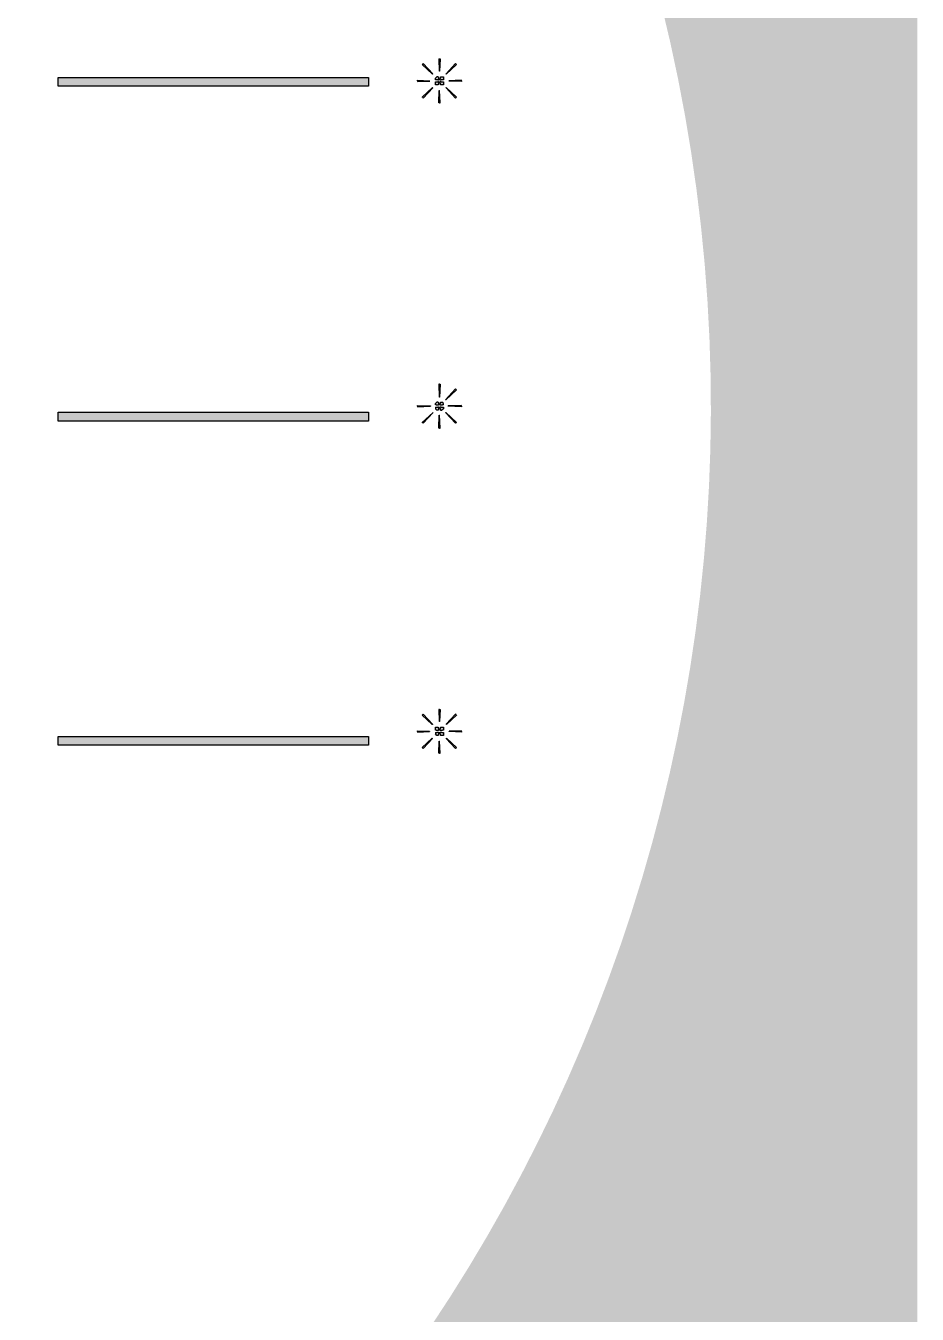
# Model space of a CAD drawing. Header units: inches. Extents: x 0 to 114300, y 0 to 114300.
# Drawn here: x 86884 to 114300, y 29230 to 68843 of the extents above; entities that cross this region are included whole.
import ezdxf

# ---------------------------------------------------------------- set-up
doc = ezdxf.new("R2010")
doc.units = ezdxf.units.IN
doc.header["$MEASUREMENT"] = 0

msp = doc.modelspace()

# ---------------------------------------------------------------- hatches: boundary and pattern name
h = msp.add_hatch()
h.set_pattern_fill('ANSI31', color=256, scale=100)
h.set_pattern_definition([(45, (-3636.992, -6350), (-8.8388348, 8.8388348), [])])
h.paths.add_polyline_path([(114300, 0), (0, 0), (0, 114300), (114300, 114300)])
edge = h.paths.add_edge_path(flags=16)
edge.add_arc((57150, 57150), 50800, 288.3584, 529.7953, ccw=False)
edge.add_line((73150, 8935), (41150, 8935))
edge.add_arc((57150, 57150), 50800, 190.2047, 251.6416, ccw=False)
edge.add_arc((57150, 57150), 50800, 169.7953, 190.2047, ccw=False)
h = msp.add_hatch()
h.set_pattern_fill('ANSI31', color=256)
edge = h.paths.add_edge_path()
edge.add_arc((99605, 67150), 295, 89.0665, 90.9335)
edge.add_line((99600, 67445), (99585, 67825))
edge.add_line((99585, 67825), (99625, 67825))
edge.add_line((99625, 67825), (99610, 67445))
edge = h.paths.add_edge_path()
edge.add_arc((99605, 67150), 295, 44.4681, 45.5319)
edge.add_line((99812, 67361), (100105, 67678))
edge.add_line((100105, 67678), (100119, 67664))
edge.add_line((100119, 67664), (100133, 67650))
edge.add_line((100133, 67650), (99816, 67357))
edge = h.paths.add_edge_path()
edge.add_arc((99605, 67150), 295, 359.0665, 360.9335)
edge.add_line((99900, 67155), (100280, 67170))
edge.add_line((100280, 67170), (100280, 67150))
edge.add_line((100280, 67150), (100280, 67130))
edge.add_line((100280, 67130), (99900, 67145))
edge = h.paths.add_edge_path()
edge.add_arc((99605, 67150), 295, 314.4681, 315.5319)
edge.add_line((99816, 66943), (100133, 66650))
edge.add_line((100133, 66650), (100119, 66636))
edge.add_line((100119, 66636), (100105, 66622))
edge.add_line((100105, 66622), (99812, 66939))
edge = h.paths.add_edge_path()
edge.add_arc((99605, 67150), 295, 269.0665, 270.9335)
edge.add_line((99610, 66855), (99625, 66475))
edge.add_line((99625, 66475), (99605, 66475))
edge.add_line((99605, 66475), (99585, 66475))
edge.add_line((99585, 66475), (99600, 66855))
edge = h.paths.add_edge_path()
edge.add_arc((99605, 67150), 295, 224.4681, 225.5319)
edge.add_line((99398, 66939), (99105, 66622))
edge.add_line((99105, 66622), (99091, 66636))
edge.add_line((99091, 66636), (99077, 66650))
edge.add_line((99077, 66650), (99394, 66943))
edge = h.paths.add_edge_path()
edge.add_arc((99605, 67150), 295, 179.0665, 180.9335)
edge.add_line((99310, 67145), (98930, 67130))
edge.add_line((98930, 67130), (98930, 67150))
edge.add_line((98930, 67150), (98930, 67170))
edge.add_line((98930, 67170), (99310, 67155))
edge = h.paths.add_edge_path()
edge.add_arc((99605, 67150), 295, 134.4681, 135.5319)
edge.add_line((99394, 67357), (99077, 67650))
edge.add_line((99077, 67650), (99091, 67664))
edge.add_line((99091, 67664), (99105, 67678))
edge.add_line((99105, 67678), (99398, 67361))
h.paths.add_polyline_path([(99525, 67275), (99480, 67230), (99480, 67184), (99505, 67184), (99505, 67181), (99530, 67181), (99530, 67178), (99555, 67178), (99555, 67175), (99580, 67175), (99580, 67200), (99577, 67200), (99577, 67225), (99574, 67225), (99574, 67250), (99571, 67250), (99571, 67275)])
h.paths.add_polyline_path([(99571, 67025), (99480, 67025), (99480, 67116), (99505, 67116), (99505, 67119), (99530, 67119), (99530, 67122), (99555, 67122), (99555, 67125), (99580, 67125), (99580, 67100), (99577, 67100), (99577, 67075), (99574, 67075), (99574, 67050), (99571, 67050)])
h.paths.add_polyline_path([(99730, 67116), (99730, 67025), (99639, 67025), (99639, 67050), (99636, 67050), (99636, 67075), (99633, 67075), (99633, 67100), (99630, 67100), (99630, 67125), (99655, 67125), (99655, 67122), (99680, 67122), (99680, 67119), (99705, 67119), (99705, 67116)])
h.paths.add_polyline_path([(99639, 67275), (99730, 67275), (99730, 67184), (99705, 67184), (99705, 67181), (99680, 67181), (99680, 67178), (99655, 67178), (99655, 67175), (99630, 67175), (99630, 67200), (99633, 67200), (99633, 67225), (99636, 67225), (99636, 67250), (99639, 67250)])
h = msp.add_hatch()
h.set_pattern_fill('ANSI31', color=256, scale=10)
h.paths.add_polyline_path([(87885, 67257), (97425, 67257), (97425, 66983), (87885, 66983)])
h.paths.add_polyline_path([(87885, 56961), (97425, 56961), (97425, 56687), (87885, 56687)])
h.paths.add_polyline_path([(87885, 46996), (97425, 46996), (97425, 46722), (87885, 46722)])
h = msp.add_hatch()
h.set_pattern_fill('ANSI31', color=256)
edge = h.paths.add_edge_path()
edge.add_arc((99605, 57150), 274, 314.6033, 315.3967)
edge.add_line((99800, 56957), (100133, 56650))
edge.add_line((100133, 56650), (100119, 56636))
edge.add_line((100119, 56636), (100105, 56622))
edge.add_line((100105, 56622), (99797, 56955))
edge = h.paths.add_edge_path()
edge.add_arc((99605, 57150), 274, 269.1708, 270.8292)
edge.add_line((99609, 56876), (99625, 56475))
edge.add_line((99625, 56475), (99605, 56475))
edge.add_line((99605, 56475), (99585, 56475))
edge.add_line((99585, 56475), (99601, 56876))
edge = h.paths.add_edge_path()
edge.add_arc((99605, 57150), 274, 224.6033, 225.3967)
edge.add_line((99412, 56955), (99105, 56622))
edge.add_line((99105, 56622), (99091, 56636))
edge.add_line((99091, 56636), (99077, 56650))
edge.add_line((99077, 56650), (99410, 56957))
edge = h.paths.add_edge_path()
edge.add_arc((99605, 57150), 274, 179.1708, 180.8292)
edge.add_line((99331, 57146), (98930, 57130))
edge.add_line((98930, 57130), (98930, 57150))
edge.add_line((98930, 57150), (98930, 57170))
edge.add_line((98930, 57170), (99331, 57154))
edge = h.paths.add_edge_path()
edge.add_arc((99605, 57150), 274, 89.1708, 90.8292)
edge.add_line((99601, 57424), (99585, 57825))
edge.add_line((99585, 57825), (99605, 57825))
edge.add_line((99605, 57825), (99625, 57825))
edge.add_line((99625, 57825), (99609, 57424))
edge = h.paths.add_edge_path()
edge.add_arc((99605, 57150), 274, 44.6033, 45.3967)
edge.add_line((99797, 57345), (100105, 57678))
edge.add_line((100105, 57678), (100119, 57664))
edge.add_line((100119, 57664), (100133, 57650))
edge.add_line((100133, 57650), (99800, 57343))
edge = h.paths.add_edge_path()
edge.add_arc((99605, 57150), 274, 359.1708, 360.8292)
edge.add_line((99879, 57154), (100280, 57170))
edge.add_line((100280, 57170), (100280, 57150))
edge.add_line((100280, 57150), (100280, 57130))
edge.add_line((100280, 57130), (99879, 57146))
h.paths.add_polyline_path([(99730, 57071), (99684, 57025), (99639, 57025), (99639, 57050), (99636, 57050), (99636, 57075), (99633, 57075), (99633, 57100), (99630, 57100), (99630, 57125), (99655, 57125), (99655, 57122), (99680, 57122), (99680, 57119), (99705, 57119), (99705, 57116), (99730, 57116)])
h.paths.add_polyline_path([(99525, 57025), (99480, 57071), (99480, 57116), (99505, 57116), (99505, 57119), (99530, 57119), (99530, 57122), (99555, 57122), (99555, 57125), (99580, 57125), (99580, 57100), (99577, 57100), (99577, 57075), (99574, 57075), (99574, 57050), (99571, 57050), (99571, 57025)])
h.paths.add_polyline_path([(99480, 57230), (99525, 57275), (99571, 57275), (99571, 57250), (99574, 57250), (99574, 57225), (99577, 57225), (99577, 57200), (99580, 57200), (99580, 57175), (99555, 57175), (99555, 57178), (99530, 57178), (99530, 57181), (99505, 57181), (99505, 57184), (99480, 57184)])
h.paths.add_polyline_path([(99730, 57230), (99684, 57275), (99639, 57275), (99639, 57250), (99636, 57250), (99636, 57225), (99633, 57225), (99633, 57200), (99630, 57200), (99630, 57175), (99655, 57175), (99655, 57178), (99680, 57178), (99680, 57181), (99705, 57181), (99705, 57184), (99730, 57184)])
h = msp.add_hatch()
h.set_pattern_fill('ANSI31', color=256)
edge = h.paths.add_edge_path()
edge.add_arc((99605, 47150), 305, 359.025, 360.975)
edge.add_line((99909, 47155), (100280, 47170))
edge.add_line((100280, 47170), (100280, 47150))
edge.add_line((100280, 47150), (100280, 47130))
edge.add_line((100280, 47130), (99909, 47145))
edge = h.paths.add_edge_path()
edge.add_arc((99605, 47150), 305, 314.4144, 315.5856)
edge.add_line((99822, 46937), (100133, 46650))
edge.add_line((100133, 46650), (100119, 46636))
edge.add_line((100119, 46636), (100105, 46622))
edge.add_line((100105, 46622), (99818, 46932))
edge = h.paths.add_edge_path()
edge.add_arc((99605, 47150), 305, 269.025, 270.975)
edge.add_line((99610, 46845), (99625, 46475))
edge.add_line((99625, 46475), (99605, 46475))
edge.add_line((99605, 46475), (99585, 46475))
edge.add_line((99585, 46475), (99600, 46845))
edge = h.paths.add_edge_path()
edge.add_arc((99605, 47150), 305, 224.4144, 225.6248)
edge.add_line((99392, 46932), (99105, 46620))
edge.add_line((99105, 46620), (99077, 46650))
edge.add_line((99077, 46650), (99387, 46937))
edge = h.paths.add_edge_path()
edge.add_arc((99605, 47150), 305, 179.025, 180.975)
edge.add_line((99300, 47145), (98930, 47130))
edge.add_line((98930, 47130), (98930, 47150))
edge.add_line((98930, 47150), (98930, 47170))
edge.add_line((98930, 47170), (99300, 47155))
edge = h.paths.add_edge_path()
edge.add_arc((99605, 47150), 305, 134.4144, 135.5856)
edge.add_line((99387, 47363), (99077, 47650))
edge.add_line((99077, 47650), (99091, 47664))
edge.add_line((99091, 47664), (99105, 47678))
edge.add_line((99105, 47678), (99392, 47368))
edge = h.paths.add_edge_path()
edge.add_arc((99605, 47150), 305, 89.025, 90.975)
edge.add_line((99600, 47455), (99585, 47825))
edge.add_line((99585, 47825), (99605, 47825))
edge.add_line((99605, 47825), (99625, 47825))
edge.add_line((99625, 47825), (99610, 47455))
edge = h.paths.add_edge_path()
edge.add_arc((99605, 47150), 305, 44.4144, 45.5856)
edge.add_line((99818, 47368), (100105, 47678))
edge.add_line((100105, 47678), (100119, 47664))
edge.add_line((100119, 47664), (100133, 47650))
edge.add_line((100133, 47650), (99822, 47363))
h.paths.add_polyline_path([(99525, 47025), (99480, 47071), (99480, 47116), (99505, 47116), (99505, 47119), (99530, 47119), (99530, 47122), (99555, 47122), (99555, 47125), (99580, 47125), (99580, 47100), (99577, 47100), (99577, 47075), (99574, 47075), (99574, 47050), (99571, 47050), (99571, 47025)])
h.paths.add_polyline_path([(99730, 47116), (99730, 47025), (99639, 47025), (99639, 47050), (99636, 47050), (99636, 47075), (99633, 47075), (99633, 47100), (99630, 47100), (99630, 47125), (99655, 47125), (99655, 47122), (99680, 47122), (99680, 47119), (99705, 47119), (99705, 47116)])
h.paths.add_polyline_path([(99639, 47275), (99730, 47275), (99730, 47184), (99705, 47184), (99705, 47181), (99680, 47181), (99680, 47178), (99655, 47178), (99655, 47175), (99630, 47175), (99630, 47200), (99633, 47200), (99633, 47225), (99636, 47225), (99636, 47250), (99639, 47250)])
h.paths.add_polyline_path([(99480, 47184), (99480, 47275), (99571, 47275), (99571, 47250), (99574, 47250), (99574, 47225), (99577, 47225), (99577, 47200), (99580, 47200), (99580, 47175), (99555, 47175), (99555, 47178), (99530, 47178), (99530, 47181), (99505, 47181), (99505, 47184)])

# ---------------------------------------------------------------- linework, layer by layer
for p, q in [((99585, 67825), (99600, 67445)), ((99585, 67825), (99625, 67825)), ((99625, 67825), (99610, 67445)), ((99091, 67664), (99077, 67650)), ((99077, 67650), (99394, 67357)), ((99091, 67664), (99105, 67678)), ((99105, 67678), (99398, 67361)), ((100105, 67678), (99812, 67361)), ((100133, 67650), (99816, 67357)), ((100119, 67664), (100105, 67678)), ((100119, 67664), (100133, 67650)), ((98930, 67150), (98930, 67170)), ((98930, 67170), (99310, 67155)), ((98930, 67150), (98930, 67130)), ((98930, 67130), (99310, 67145)), ((99525, 67275), (99480, 67230)), ((99480, 67184), (99480, 67230)), ((99505, 67184), (99480, 67184)), ((99480, 67025), (99480, 67116)), ((99480, 67116), (99505, 67116)), ((99571, 67025), (99480, 67025)), ((99505, 67181), (99505, 67184)), ((99530, 67181), (99505, 67181)), ((99505, 67116), (99505, 67119)), ((99505, 67119), (99530, 67119)), ((99571, 67275), (99525, 67275)), ((99530, 67178), (99530, 67181)), ((99555, 67178), (99530, 67178)), ((99530, 67119), (99530, 67122)), ((99530, 67122), (99555, 67122)), ((99555, 67175), (99555, 67178)), ((99580, 67175), (99555, 67175)), ((99555, 67122), (99555, 67125)), ((99555, 67125), (99580, 67125)), ((99571, 67275), (99571, 67250)), ((99571, 67275), (99571, 67275)), ((99571, 67250), (99574, 67250)), ((99574, 67050), (99571, 67050)), ((99571, 67050), (99571, 67025)), ((99574, 67250), (99574, 67225)), ((99574, 67225), (99577, 67225)), ((99577, 67075), (99574, 67075)), ((99574, 67075), (99574, 67050)), ((99577, 67225), (99577, 67200)), ((99577, 67200), (99580, 67200)), ((99580, 67100), (99577, 67100)), ((99577, 67100), (99577, 67075)), ((99580, 67200), (99580, 67175)), ((99580, 67125), (99580, 67100)), ((99630, 67175), (99630, 67200)), ((99630, 67200), (99633, 67200)), ((99655, 67175), (99630, 67175)), ((99630, 67100), (99630, 67125)), ((99630, 67125), (99655, 67125)), ((99633, 67100), (99630, 67100)), ((99633, 67200), (99633, 67225)), ((99633, 67225), (99636, 67225)), ((99633, 67075), (99633, 67100)), ((99636, 67075), (99633, 67075)), ((99636, 67225), (99636, 67250)), ((99636, 67250), (99639, 67250)), ((99636, 67050), (99636, 67075)), ((99639, 67050), (99636, 67050)), ((99639, 67250), (99639, 67275)), ((99639, 67275), (99730, 67275)), ((99639, 67025), (99639, 67050)), ((99730, 67025), (99639, 67025)), ((99680, 67178), (99655, 67178)), ((99655, 67178), (99655, 67175)), ((99655, 67125), (99655, 67122)), ((99655, 67122), (99680, 67122)), ((99705, 67181), (99680, 67181)), ((99680, 67181), (99680, 67178)), ((99680, 67122), (99680, 67119)), ((99680, 67119), (99705, 67119)), ((99730, 67184), (99705, 67184)), ((99705, 67184), (99705, 67181)), ((99705, 67119), (99705, 67116)), ((99705, 67116), (99730, 67116)), ((99730, 67275), (99730, 67184)), ((99730, 67116), (99730, 67025)), ((100280, 67170), (99900, 67155)), ((100280, 67130), (99900, 67145)), ((100280, 67150), (100280, 67170)), ((100280, 67150), (100280, 67130)), ((99077, 66650), (99394, 66943)), ((99091, 66636), (99077, 66650)), ((99091, 66636), (99105, 66622)), ((99105, 66622), (99398, 66939)), ((99585, 66475), (99600, 66855)), ((99625, 66475), (99610, 66855)), ((100105, 66622), (99812, 66939)), ((100133, 66650), (99816, 66943)), ((100119, 66636), (100105, 66622)), ((100119, 66636), (100133, 66650)), ((99605, 66475), (99585, 66475)), ((99605, 66475), (99625, 66475)), ((99605, 57825), (99585, 57825)), ((99585, 57825), (99601, 57424)), ((99605, 57825), (99625, 57825)), ((99625, 57825), (99609, 57424)), ((100105, 57678), (99797, 57345)), ((100133, 57650), (99800, 57343)), ((100119, 57664), (100105, 57678)), ((100119, 57664), (100133, 57650)), ((98930, 57150), (98930, 57170)), ((98930, 57170), (99331, 57154)), ((98930, 57150), (98930, 57130)), ((98930, 57130), (99331, 57146)), ((99480, 57230), (99525, 57275)), ((99480, 57184), (99480, 57230)), ((99505, 57184), (99480, 57184)), ((99480, 57116), (99505, 57116)), ((99480, 57116), (99480, 57071)), ((99525, 57025), (99480, 57071)), ((99505, 57181), (99505, 57184)), ((99530, 57181), (99505, 57181)), ((99505, 57116), (99505, 57119)), ((99505, 57119), (99530, 57119)), ((99571, 57275), (99525, 57275)), ((99530, 57178), (99530, 57181)), ((99555, 57178), (99530, 57178)), ((99530, 57119), (99530, 57122)), ((99530, 57122), (99555, 57122)), ((99555, 57175), (99555, 57178)), ((99580, 57175), (99555, 57175)), ((99555, 57122), (99555, 57125)), ((99555, 57125), (99580, 57125)), ((99571, 57275), (99571, 57250)), ((99571, 57250), (99574, 57250)), ((99574, 57050), (99571, 57050)), ((99571, 57050), (99571, 57025)), ((99574, 57250), (99574, 57225)), ((99574, 57225), (99577, 57225)), ((99577, 57075), (99574, 57075)), ((99574, 57075), (99574, 57050)), ((99577, 57225), (99577, 57200)), ((99577, 57200), (99580, 57200)), ((99580, 57100), (99577, 57100)), ((99577, 57100), (99577, 57075)), ((99580, 57200), (99580, 57175)), ((99580, 57125), (99580, 57100)), ((99630, 57175), (99630, 57200)), ((99630, 57200), (99633, 57200)), ((99655, 57175), (99630, 57175)), ((99630, 57100), (99630, 57125)), ((99630, 57125), (99655, 57125)), ((99633, 57100), (99630, 57100)), ((99633, 57200), (99633, 57225)), ((99633, 57225), (99636, 57225)), ((99633, 57075), (99633, 57100)), ((99636, 57075), (99633, 57075)), ((99636, 57225), (99636, 57250)), ((99636, 57250), (99639, 57250)), ((99636, 57050), (99636, 57075)), ((99639, 57050), (99636, 57050)), ((99639, 57250), (99639, 57275)), ((99639, 57275), (99684, 57275)), ((99639, 57025), (99639, 57050)), ((99680, 57178), (99655, 57178)), ((99655, 57178), (99655, 57175)), ((99655, 57125), (99655, 57122)), ((99655, 57122), (99680, 57122)), ((99705, 57181), (99680, 57181)), ((99680, 57181), (99680, 57178)), ((99680, 57122), (99680, 57119)), ((99680, 57119), (99705, 57119)), ((99730, 57230), (99684, 57275)), ((99730, 57071), (99684, 57025)), ((99730, 57184), (99705, 57184)), ((99705, 57184), (99705, 57181)), ((99705, 57119), (99705, 57116)), ((99705, 57116), (99730, 57116)), ((99730, 57184), (99730, 57230)), ((99730, 57116), (99730, 57071)), ((100280, 57170), (99879, 57154)), ((100280, 57130), (99879, 57146)), ((100280, 57150), (100280, 57170)), ((100280, 57150), (100280, 57130)), ((99077, 56650), (99410, 56957)), ((99091, 56636), (99077, 56650)), ((99105, 56622), (99412, 56955)), ((99571, 57025), (99525, 57025)), ((99585, 56475), (99601, 56876)), ((99625, 56475), (99609, 56876)), ((99639, 57025), (99684, 57025)), ((100105, 56622), (99797, 56955)), ((100133, 56650), (99800, 56957)), ((100119, 56636), (100133, 56650)), ((99091, 56636), (99105, 56622)), ((99605, 56475), (99585, 56475)), ((99605, 56475), (99625, 56475)), ((100119, 56636), (100105, 56622)), ((99091, 47664), (99077, 47650)), ((99077, 47650), (99387, 47363)), ((99091, 47664), (99105, 47678)), ((99105, 47678), (99392, 47368)), ((99605, 47825), (99585, 47825)), ((99585, 47825), (99600, 47455)), ((99605, 47825), (99625, 47825)), ((99625, 47825), (99610, 47455)), ((100105, 47678), (99818, 47368)), ((100133, 47650), (99822, 47363)), ((100119, 47664), (100105, 47678)), ((100119, 47664), (100133, 47650)), ((98930, 47150), (98930, 47170)), ((98930, 47170), (99300, 47155)), ((98930, 47150), (98930, 47130)), ((98930, 47130), (99300, 47145)), ((99480, 47275), (99571, 47275)), ((99480, 47184), (99480, 47275)), ((99505, 47184), (99480, 47184)), ((99505, 47181), (99505, 47184)), ((99530, 47181), (99505, 47181)), ((99530, 47178), (99530, 47181)), ((99555, 47178), (99530, 47178)), ((99555, 47175), (99555, 47178)), ((99580, 47175), (99555, 47175)), ((99571, 47275), (99571, 47250)), ((99571, 47250), (99574, 47250)), ((99574, 47250), (99574, 47225)), ((99574, 47225), (99577, 47225)), ((99577, 47225), (99577, 47200)), ((99577, 47200), (99580, 47200)), ((99580, 47200), (99580, 47175)), ((99630, 47175), (99630, 47200)), ((99630, 47200), (99633, 47200)), ((99655, 47175), (99630, 47175)), ((99633, 47200), (99633, 47225)), ((99633, 47225), (99636, 47225)), ((99636, 47225), (99636, 47250)), ((99636, 47250), (99639, 47250)), ((99639, 47250), (99639, 47275)), ((99639, 47275), (99730, 47275)), ((99680, 47178), (99655, 47178)), ((99655, 47178), (99655, 47175)), ((99705, 47181), (99680, 47181)), ((99680, 47181), (99680, 47178)), ((99730, 47184), (99705, 47184)), ((99705, 47184), (99705, 47181)), ((99730, 47275), (99730, 47184)), ((100280, 47170), (99909, 47155)), ((100280, 47130), (99909, 47145)), ((100280, 47150), (100280, 47170)), ((100280, 47150), (100280, 47130)), ((99077, 46650), (99387, 46937)), ((99105, 46620), (99392, 46932)), ((99480, 47116), (99505, 47116)), ((99480, 47116), (99480, 47071)), ((99525, 47025), (99480, 47071)), ((99505, 47116), (99505, 47119)), ((99505, 47119), (99530, 47119)), ((99571, 47025), (99525, 47025)), ((99530, 47119), (99530, 47122)), ((99530, 47122), (99555, 47122)), ((99555, 47122), (99555, 47125)), ((99555, 47125), (99580, 47125)), ((99574, 47050), (99571, 47050)), ((99571, 47050), (99571, 47025)), ((99577, 47075), (99574, 47075)), ((99574, 47075), (99574, 47050)), ((99580, 47100), (99577, 47100)), ((99577, 47100), (99577, 47075)), ((99580, 47125), (99580, 47100)), ((99585, 46475), (99600, 46845)), ((99625, 46475), (99610, 46845)), ((99630, 47100), (99630, 47125)), ((99630, 47125), (99655, 47125)), ((99633, 47100), (99630, 47100)), ((99633, 47075), (99633, 47100)), ((99636, 47075), (99633, 47075)), ((99636, 47050), (99636, 47075)), ((99639, 47050), (99636, 47050)), ((99639, 47025), (99639, 47050)), ((99730, 47025), (99639, 47025)), ((99655, 47125), (99655, 47122)), ((99655, 47122), (99680, 47122)), ((99680, 47122), (99680, 47119)), ((99680, 47119), (99705, 47119)), ((99705, 47119), (99705, 47116)), ((99705, 47116), (99730, 47116)), ((99730, 47116), (99730, 47025)), ((100105, 46622), (99818, 46932)), ((100133, 46650), (99822, 46937)), ((99077, 46650), (99105, 46620)), ((99605, 46475), (99585, 46475)), ((99605, 46475), (99625, 46475)), ((100119, 46636), (100105, 46622)), ((100119, 46636), (100133, 46650))]:
    msp.add_line(p, q)
for points in [[(87885, 67257), (97425, 67257), (97425, 66983), (87885, 66983)], [(87885, 56961), (97425, 56961), (97425, 56687), (87885, 56687)], [(87885, 46996), (97425, 46996), (97425, 46722), (87885, 46722)]]:
    msp.add_lwpolyline(points, close=True)
for centre, radius, start, end in [((99605, 67150), 295, 134.4681, 135.5319), ((99605, 67150), 295, 89.0665, 90.9335), ((99605, 67150), 295, 44.4681, 45.5319), ((99605, 67150), 295, 179.0665, 180.9335), ((99605, 67150), 295, 359.0665, 0.9335), ((99605, 67150), 295, 224.4681, 225.5319), ((99605, 67150), 295, 269.0665, 270.9335), ((99605, 67150), 295, 314.4681, 315.5319), ((99605, 57150), 274, 179.1708, 180.8292), ((99605, 57150), 274, 89.1708, 90.8292), ((99605, 57150), 274, 44.6033, 45.3967), ((99605, 57150), 274, 359.1708, 0.8292), ((99605, 57150), 274, 224.6033, 225.3967), ((99605, 57150), 274, 269.1708, 270.8292), ((99605, 57150), 274, 314.6033, 315.3967), ((99605, 47150), 305, 179.025, 180.975), ((99605, 47150), 305, 134.4144, 135.5856), ((99605, 47150), 305, 89.025, 90.975), ((99605, 47150), 305, 44.4144, 45.5856), ((99605, 47150), 305, 359.025, 0.975), ((99605, 47150), 305, 224.4144, 225.6248), ((99605, 47150), 305, 269.025, 270.975), ((99605, 47150), 305, 314.4144, 315.5856)]:
    msp.add_arc(centre, radius, start, end)

doc.saveas('drawing.dxf')
